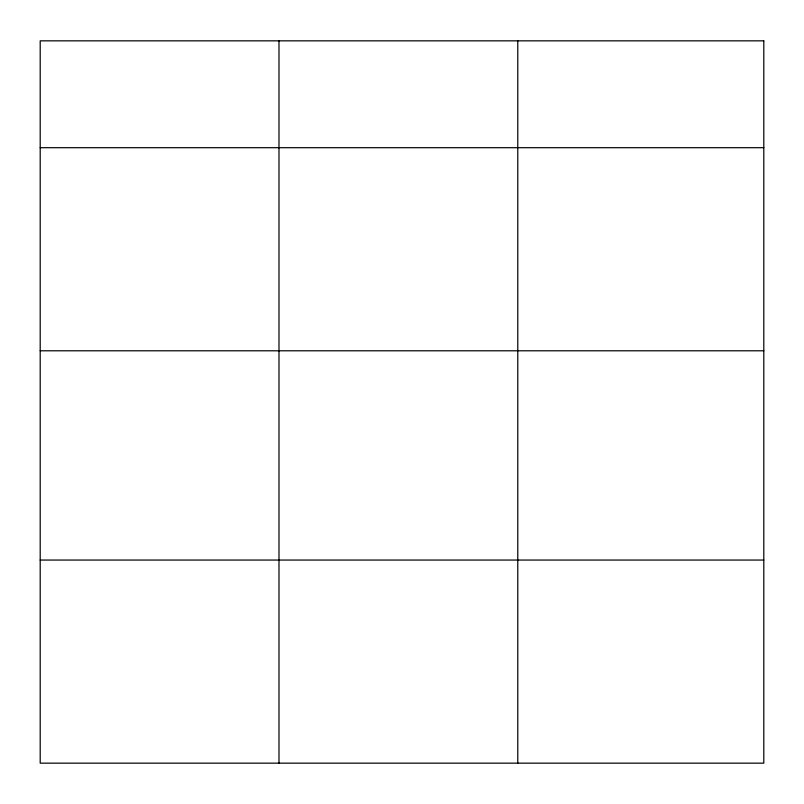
<?xml version="1.0" encoding="UTF-8"?>
<svg xmlns="http://www.w3.org/2000/svg" width="804" height="804" viewBox="0 0 804 804"><rect width="100%" height="100%" fill="white"/><g stroke="black" fill="none" stroke-linecap="round" stroke-linejoin="round"><path stroke-width="1.21" d="M40.2 147.695L763.8 147.695M40.2 350.795L763.8 350.795M40.2 560.056L763.8 560.056M517.776 40.843L517.776 763.157M278.988 40.843L278.988 763.157M763.8 40.843L40.2 40.843L40.2 763.157L763.8 763.157L763.8 40.843"/></g></svg>
